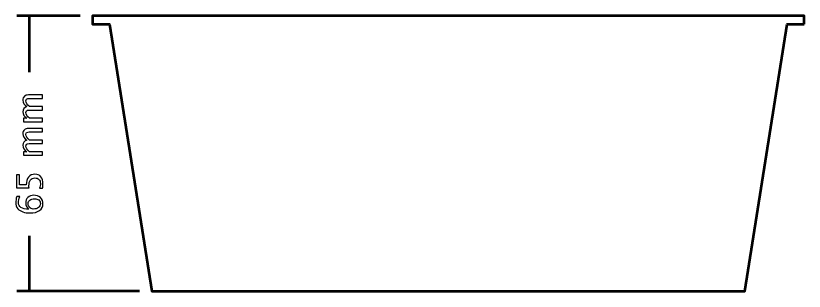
# Model space of a CAD drawing. Header units: centimetres. Extents: x -17.7 to 15.2, y -27.6 to 36.6.
# Drawn here: x -14.71 to 3.9, y 4.25 to 10.75 of the extents above; entities that cross this region are included whole.
import ezdxf

# ---------------------------------------------------------------- set-up
doc = ezdxf.new("R2010")
doc.units = ezdxf.units.CM
doc.header["$MEASUREMENT"] = 0
doc.layers.add('Layer 1', color=7, linetype='Continuous')

msp = doc.modelspace()

# ---------------------------------------------------------------- linework, layer by layer
at = {"layer": 'Layer 1', "lineweight": 53}
for points in [[(-13.19106, 10.75), (-13.19106, 10.75), (-14.69106, 10.75), (-14.69106, 10.75)], [(-14.4, 10.75), (-14.4, 10.75), (-14.4, 9.41863), (-14.4, 9.41863)], [(-14.4, 5.56048), (-14.4, 5.56048), (-14.4, 4.25), (-14.4, 4.25)], [(-11.79106, 4.25), (-11.79106, 4.25), (-14.69106, 4.25), (-14.69106, 4.25)]]:
    msp.add_open_spline(points, degree=3, dxfattribs=at)
msp.add_open_spline([(3.9, 10.55), (3.9, 10.55), (3.5, 10.55), (3.5, 10.55), (3.5, 10.55), (3.5, 10.55), (2.5, 4.25), (2.5, 4.25), (2.5, 4.25), (2.5, 4.25), (-11.5, 4.25), (-11.5, 4.25), (-11.5, 4.25), (-11.5, 4.25), (-12.5, 10.55), (-12.5, 10.55), (-12.5, 10.55), (-12.5, 10.55), (-12.9, 10.55), (-12.9, 10.55), (-12.9, 10.55), (-12.9, 10.55), (-12.9, 10.75), (-12.9, 10.75), (-12.9, 10.75), (-12.9, 10.75), (3.9, 10.75), (3.9, 10.75), (3.9, 10.75), (3.9, 10.75), (3.9, 10.55), (3.9, 10.55)], degree=3, knots=[0, 0, 0, 0, 0.11111111, 0.11111111, 0.11111111, 0.11111111, 0.22222222, 0.22222222, 0.22222222, 0.22222222, 0.33333333, 0.33333333, 0.33333333, 0.33333333, 0.44444444, 0.44444444, 0.44444444, 0.44444444, 0.55555556, 0.55555556, 0.55555556, 0.55555556, 0.66666667, 0.66666667, 0.66666667, 0.66666667, 0.77777778, 0.77777778, 0.77777778, 0.77777778, 1, 1, 1, 1], dxfattribs=at)
at = {"layer": 'Layer 1'}
for points, knots in [([(-14.08631, 8.25057), (-14.08631, 8.25057), (-14.53505, 8.25057), (-14.53505, 8.25057), (-14.53505, 8.25057), (-14.53505, 8.25057), (-14.53505, 8.33185), (-14.53505, 8.33185), (-14.53505, 8.33185), (-14.53505, 8.33185), (-14.45024, 8.33185), (-14.45024, 8.33185), (-14.45024, 8.33185), (-14.51303, 8.3715), (-14.54436, 8.4223), (-14.54436, 8.48453), (-14.54436, 8.48453), (-14.54436, 8.54451), (-14.51303, 8.58529), (-14.45024, 8.60702), (-14.45024, 8.60702), (-14.5136, 8.64554), (-14.54521, 8.69578), (-14.54521, 8.75744), (-14.54521, 8.75744), (-14.54521, 8.79681), (-14.53363, 8.82743), (-14.51035, 8.84931), (-14.51035, 8.84931), (-14.48707, 8.87118), (-14.45447, 8.88219), (-14.41256, 8.88219), (-14.41256, 8.88219), (-14.41256, 8.88219), (-14.08631, 8.88219), (-14.08631, 8.88219), (-14.08631, 8.88219), (-14.08631, 8.88219), (-14.08631, 8.80091), (-14.08631, 8.80091), (-14.08631, 8.80091), (-14.08631, 8.80091), (-14.39915, 8.80091), (-14.39915, 8.80091), (-14.39915, 8.80091), (-14.45024, 8.80091), (-14.47578, 8.78059), (-14.47578, 8.73995), (-14.47578, 8.73995), (-14.47578, 8.69775), (-14.446, 8.65344), (-14.38631, 8.60702), (-14.38631, 8.60702), (-14.38631, 8.60702), (-14.08631, 8.60702), (-14.08631, 8.60702), (-14.08631, 8.60702), (-14.08631, 8.60702), (-14.08631, 8.52574), (-14.08631, 8.52574), (-14.08631, 8.52574), (-14.08631, 8.52574), (-14.39944, 8.52574), (-14.39944, 8.52574), (-14.39944, 8.52574), (-14.45094, 8.52574), (-14.47662, 8.50514), (-14.47662, 8.46379), (-14.47662, 8.46379), (-14.47662, 8.42273), (-14.44671, 8.3787), (-14.38674, 8.33185), (-14.38674, 8.33185), (-14.38674, 8.33185), (-14.08631, 8.33185), (-14.08631, 8.33185), (-14.08631, 8.33185), (-14.08631, 8.33185), (-14.08631, 8.25057), (-14.08631, 8.25057)], [0, 0, 0, 0, 0.04761905, 0.04761905, 0.04761905, 0.04761905, 0.0952381, 0.0952381, 0.0952381, 0.0952381, 0.14285714, 0.14285714, 0.14285714, 0.14285714, 0.19047619, 0.19047619, 0.19047619, 0.19047619, 0.23809524, 0.23809524, 0.23809524, 0.23809524, 0.28571429, 0.28571429, 0.28571429, 0.28571429, 0.33333333, 0.33333333, 0.33333333, 0.33333333, 0.38095238, 0.38095238, 0.38095238, 0.38095238, 0.42857143, 0.42857143, 0.42857143, 0.42857143, 0.47619048, 0.47619048, 0.47619048, 0.47619048, 0.52380952, 0.52380952, 0.52380952, 0.52380952, 0.57142857, 0.57142857, 0.57142857, 0.57142857, 0.61904762, 0.61904762, 0.61904762, 0.61904762, 0.66666667, 0.66666667, 0.66666667, 0.66666667, 0.71428571, 0.71428571, 0.71428571, 0.71428571, 0.76190476, 0.76190476, 0.76190476, 0.76190476, 0.80952381, 0.80952381, 0.80952381, 0.80952381, 0.85714286, 0.85714286, 0.85714286, 0.85714286, 0.9047619, 0.9047619, 0.9047619, 0.9047619, 1, 1, 1, 1]), ([(-14.08631, 7.46006), (-14.08631, 7.46006), (-14.53505, 7.46006), (-14.53505, 7.46006), (-14.53505, 7.46006), (-14.53505, 7.46006), (-14.53505, 7.54134), (-14.53505, 7.54134), (-14.53505, 7.54134), (-14.53505, 7.54134), (-14.45024, 7.54134), (-14.45024, 7.54134), (-14.45024, 7.54134), (-14.51303, 7.58099), (-14.54436, 7.63179), (-14.54436, 7.69402), (-14.54436, 7.69402), (-14.54436, 7.754), (-14.51303, 7.79478), (-14.45024, 7.81651), (-14.45024, 7.81651), (-14.5136, 7.85503), (-14.54521, 7.90527), (-14.54521, 7.96693), (-14.54521, 7.96693), (-14.54521, 8.0063), (-14.53363, 8.03692), (-14.51035, 8.0588), (-14.51035, 8.0588), (-14.48707, 8.08067), (-14.45447, 8.09168), (-14.41256, 8.09168), (-14.41256, 8.09168), (-14.41256, 8.09168), (-14.08631, 8.09168), (-14.08631, 8.09168), (-14.08631, 8.09168), (-14.08631, 8.09168), (-14.08631, 8.0104), (-14.08631, 8.0104), (-14.08631, 8.0104), (-14.08631, 8.0104), (-14.39915, 8.0104), (-14.39915, 8.0104), (-14.39915, 8.0104), (-14.45024, 8.0104), (-14.47578, 7.99008), (-14.47578, 7.94944), (-14.47578, 7.94944), (-14.47578, 7.90724), (-14.446, 7.86293), (-14.38631, 7.81651), (-14.38631, 7.81651), (-14.38631, 7.81651), (-14.08631, 7.81651), (-14.08631, 7.81651), (-14.08631, 7.81651), (-14.08631, 7.81651), (-14.08631, 7.73523), (-14.08631, 7.73523), (-14.08631, 7.73523), (-14.08631, 7.73523), (-14.39944, 7.73523), (-14.39944, 7.73523), (-14.39944, 7.73523), (-14.45094, 7.73523), (-14.47662, 7.71463), (-14.47662, 7.67328), (-14.47662, 7.67328), (-14.47662, 7.63222), (-14.44671, 7.58819), (-14.38674, 7.54134), (-14.38674, 7.54134), (-14.38674, 7.54134), (-14.08631, 7.54134), (-14.08631, 7.54134), (-14.08631, 7.54134), (-14.08631, 7.54134), (-14.08631, 7.46006), (-14.08631, 7.46006)], [0, 0, 0, 0, 0.04761905, 0.04761905, 0.04761905, 0.04761905, 0.0952381, 0.0952381, 0.0952381, 0.0952381, 0.14285714, 0.14285714, 0.14285714, 0.14285714, 0.19047619, 0.19047619, 0.19047619, 0.19047619, 0.23809524, 0.23809524, 0.23809524, 0.23809524, 0.28571429, 0.28571429, 0.28571429, 0.28571429, 0.33333333, 0.33333333, 0.33333333, 0.33333333, 0.38095238, 0.38095238, 0.38095238, 0.38095238, 0.42857143, 0.42857143, 0.42857143, 0.42857143, 0.47619048, 0.47619048, 0.47619048, 0.47619048, 0.52380952, 0.52380952, 0.52380952, 0.52380952, 0.57142857, 0.57142857, 0.57142857, 0.57142857, 0.61904762, 0.61904762, 0.61904762, 0.61904762, 0.66666667, 0.66666667, 0.66666667, 0.66666667, 0.71428571, 0.71428571, 0.71428571, 0.71428571, 0.76190476, 0.76190476, 0.76190476, 0.76190476, 0.80952381, 0.80952381, 0.80952381, 0.80952381, 0.85714286, 0.85714286, 0.85714286, 0.85714286, 0.9047619, 0.9047619, 0.9047619, 0.9047619, 1, 1, 1, 1]), ([(-14.08377, 6.67886), (-14.08377, 6.67886), (-14.15658, 6.67886), (-14.15658, 6.67886), (-14.15658, 6.67886), (-14.14021, 6.71936), (-14.13203, 6.75775), (-14.13203, 6.79443), (-14.13203, 6.79443), (-14.13203, 6.83451), (-14.14388, 6.86612), (-14.16759, 6.88912), (-14.16759, 6.88912), (-14.1913, 6.91212), (-14.22389, 6.92355), (-14.26538, 6.92355), (-14.26538, 6.92355), (-14.30997, 6.92355), (-14.34412, 6.90732), (-14.36769, 6.87487), (-14.36769, 6.87487), (-14.39125, 6.84241), (-14.40296, 6.79542), (-14.40296, 6.73404), (-14.40296, 6.73404), (-14.40296, 6.71979), (-14.40198, 6.70469), (-14.4, 6.68902), (-14.4, 6.68902), (-14.4, 6.68902), (-14.69845, 6.68902), (-14.69845, 6.68902), (-14.69845, 6.68902), (-14.69845, 6.68902), (-14.69845, 6.99891), (-14.69845, 6.99891), (-14.69845, 6.99891), (-14.69845, 6.99891), (-14.62733, 6.99891), (-14.62733, 6.99891), (-14.62733, 6.99891), (-14.62733, 6.99891), (-14.62733, 6.76014), (-14.62733, 6.76014), (-14.62733, 6.76014), (-14.62733, 6.76014), (-14.46562, 6.76014), (-14.46562, 6.76014), (-14.46562, 6.76014), (-14.46562, 6.83888), (-14.44756, 6.90027), (-14.41143, 6.94444), (-14.41143, 6.94444), (-14.37545, 6.9886), (-14.32549, 7.01076), (-14.26157, 7.01076), (-14.26157, 7.01076), (-14.20202, 7.01076), (-14.15545, 6.99072), (-14.12173, 6.95064), (-14.12173, 6.95064), (-14.088, 6.91057), (-14.07107, 6.85525), (-14.07107, 6.7847), (-14.07107, 6.7847), (-14.07107, 6.75323), (-14.0753, 6.71795), (-14.08377, 6.67886)], [0, 0, 0, 0, 0.05555556, 0.05555556, 0.05555556, 0.05555556, 0.11111111, 0.11111111, 0.11111111, 0.11111111, 0.16666667, 0.16666667, 0.16666667, 0.16666667, 0.22222222, 0.22222222, 0.22222222, 0.22222222, 0.27777778, 0.27777778, 0.27777778, 0.27777778, 0.33333333, 0.33333333, 0.33333333, 0.33333333, 0.38888889, 0.38888889, 0.38888889, 0.38888889, 0.44444444, 0.44444444, 0.44444444, 0.44444444, 0.5, 0.5, 0.5, 0.5, 0.55555556, 0.55555556, 0.55555556, 0.55555556, 0.61111111, 0.61111111, 0.61111111, 0.61111111, 0.66666667, 0.66666667, 0.66666667, 0.66666667, 0.72222222, 0.72222222, 0.72222222, 0.72222222, 0.77777778, 0.77777778, 0.77777778, 0.77777778, 0.83333333, 0.83333333, 0.83333333, 0.83333333, 0.88888889, 0.88888889, 0.88888889, 0.88888889, 1, 1, 1, 1]), ([(-14.40353, 6.18582), (-14.45391, 6.22476), (-14.47916, 6.27373), (-14.47916, 6.33271), (-14.47916, 6.33271), (-14.47916, 6.3862), (-14.46138, 6.42994), (-14.42597, 6.46409), (-14.42597, 6.46409), (-14.39055, 6.4981), (-14.34525, 6.51517), (-14.28979, 6.51517), (-14.28979, 6.51517), (-14.22615, 6.51517), (-14.1738, 6.49612), (-14.13274, 6.45788), (-14.13274, 6.45788), (-14.09167, 6.41964), (-14.07107, 6.3711), (-14.07107, 6.31197), (-14.07107, 6.31197), (-14.07107, 6.2448), (-14.0983, 6.19203), (-14.15263, 6.15407), (-14.15263, 6.15407), (-14.2071, 6.11597), (-14.28231, 6.09692), (-14.37855, 6.09692), (-14.37855, 6.09692), (-14.50809, 6.09692), (-14.60306, 6.13022), (-14.66374, 6.19668), (-14.66374, 6.19668), (-14.69704, 6.23281), (-14.71369, 6.28276), (-14.71369, 6.3464), (-14.71369, 6.3464), (-14.71369, 6.38337), (-14.70607, 6.42923), (-14.69083, 6.48385), (-14.69083, 6.48385), (-14.69083, 6.48385), (-14.61971, 6.48385), (-14.61971, 6.48385), (-14.61971, 6.48385), (-14.64173, 6.42613), (-14.65273, 6.37872), (-14.65273, 6.34146), (-14.65273, 6.34146), (-14.65273, 6.23775), (-14.56962, 6.18582), (-14.40353, 6.18582)], [0, 0, 0, 0, 0.07142857, 0.07142857, 0.07142857, 0.07142857, 0.14285714, 0.14285714, 0.14285714, 0.14285714, 0.21428571, 0.21428571, 0.21428571, 0.21428571, 0.28571429, 0.28571429, 0.28571429, 0.28571429, 0.35714286, 0.35714286, 0.35714286, 0.35714286, 0.42857143, 0.42857143, 0.42857143, 0.42857143, 0.5, 0.5, 0.5, 0.5, 0.57142857, 0.57142857, 0.57142857, 0.57142857, 0.64285714, 0.64285714, 0.64285714, 0.64285714, 0.71428571, 0.71428571, 0.71428571, 0.71428571, 0.78571429, 0.78571429, 0.78571429, 0.78571429, 0.85714286, 0.85714286, 0.85714286, 0.85714286, 1, 1, 1, 1]), ([(-14.27371, 6.43389), (-14.319, 6.43389), (-14.35485, 6.42345), (-14.38123, 6.40242), (-14.38123, 6.40242), (-14.40762, 6.3814), (-14.42074, 6.35261), (-14.42074, 6.31606), (-14.42074, 6.31606), (-14.42074, 6.28121), (-14.40917, 6.25143), (-14.38589, 6.2266), (-14.38589, 6.2266), (-14.36275, 6.20162), (-14.33481, 6.1892), (-14.30221, 6.1892), (-14.30221, 6.1892), (-14.25085, 6.1892), (-14.20964, 6.20106), (-14.1786, 6.22462), (-14.1786, 6.22462), (-14.14755, 6.24833), (-14.13203, 6.27966), (-14.13203, 6.3186), (-14.13203, 6.3186), (-14.13203, 6.35402), (-14.14473, 6.3821), (-14.17013, 6.40285), (-14.17013, 6.40285), (-14.19553, 6.42359), (-14.2301, 6.43389), (-14.27371, 6.43389)], [0, 0, 0, 0, 0.11111111, 0.11111111, 0.11111111, 0.11111111, 0.22222222, 0.22222222, 0.22222222, 0.22222222, 0.33333333, 0.33333333, 0.33333333, 0.33333333, 0.44444444, 0.44444444, 0.44444444, 0.44444444, 0.55555556, 0.55555556, 0.55555556, 0.55555556, 0.66666667, 0.66666667, 0.66666667, 0.66666667, 0.77777778, 0.77777778, 0.77777778, 0.77777778, 1, 1, 1, 1])]:
    msp.add_open_spline(points, degree=3, knots=knots, dxfattribs=at)

doc.saveas('drawing.dxf')
